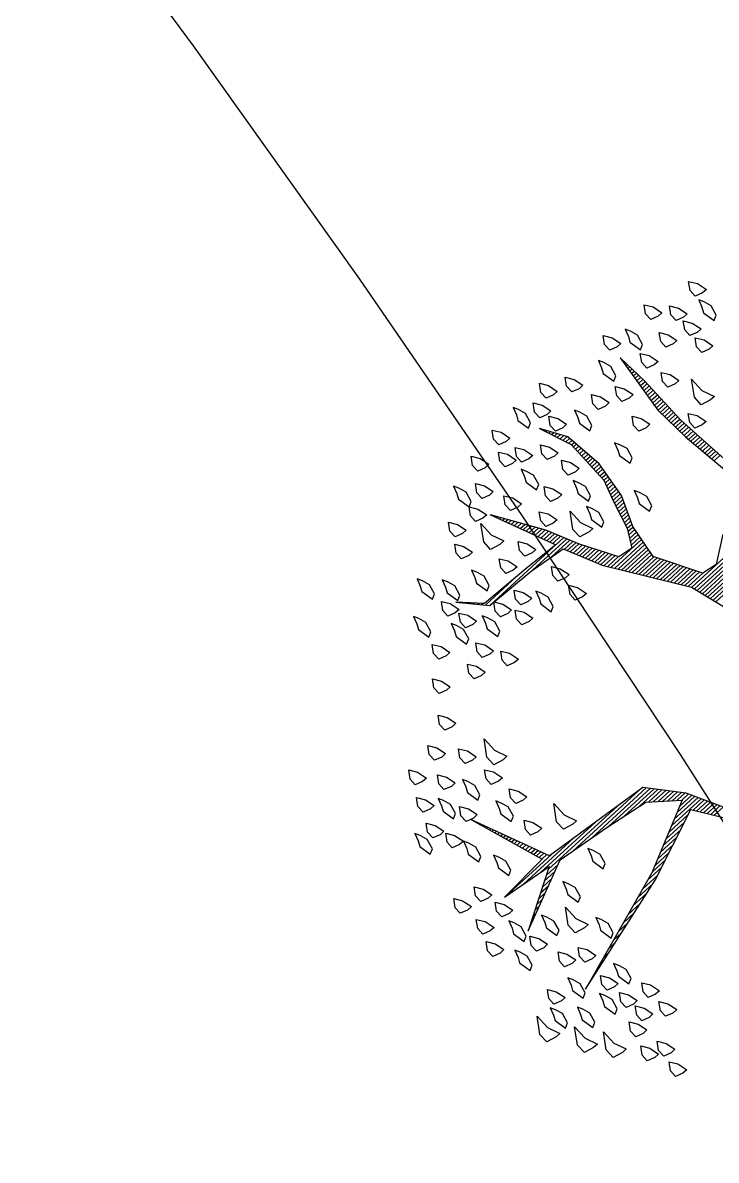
# Model space of a CAD drawing. Header units: metres. Extents: x 2 to 659295185, y -28 to 1124222152.
# Drawn here: x 655000.802 to 655003.311, y 1123173.346 to 1123177.462 of the extents above; entities that cross this region are included whole.
import ezdxf

# ---------------------------------------------------------------- set-up
doc = ezdxf.new("R2010")
doc.units = ezdxf.units.M
doc.header["$MEASUREMENT"] = 0
doc.layers.get('0').update_dxf_attribs({"linetype": 'CONTINUOUS'})
doc.layers.add('Arboles', color=3, linetype='CONTINUOUS')
doc.layers.add('MANZANA', color=30, linetype='CONTINUOUS')

# ---------------------------------------------------------------- blocks, each defined once
blk = doc.blocks.new('*X2402')
at = {"color": 0}
for p, q in [((17.5775, 17.92), (17.578, 17.92)), ((17.5814, 17.91), (17.584, 17.91)), ((17.9333, 17.91), (17.9341, 17.91)), ((17.5852, 17.9), (17.59, 17.9)), ((17.5891, 17.89), (17.596, 17.89)), ((17.5929, 17.88), (17.602, 17.88)), ((17.9297, 17.88), (17.9364, 17.88)), ((17.9309, 17.89), (17.9356, 17.89)), ((17.9321, 17.9), (17.9348, 17.9)), ((17.5967, 17.87), (17.608, 17.87)), ((17.6006, 17.86), (17.614, 17.86)), ((17.6044, 17.85), (17.62, 17.85)), ((17.6083, 17.84), (17.626, 17.84)), ((17.9249, 17.84), (17.9395, 17.84)), ((17.9261, 17.85), (17.9387, 17.85)), ((17.9273, 17.86), (17.9379, 17.86)), ((17.9285, 17.87), (17.9371, 17.87)), ((17.2621, 17.82), (17.2622, 17.82)), ((17.2663, 17.81), (17.2685, 17.81)), ((17.2706, 17.8), (17.2748, 17.8)), ((17.6121, 17.83), (17.6285, 17.83)), ((17.616, 17.82), (17.6298, 17.82)), ((17.6191, 17.81), (17.631, 17.81)), ((17.6191, 17.8), (17.6323, 17.8)), ((17.9201, 17.8), (17.9423, 17.8)), ((17.9213, 17.81), (17.9418, 17.81)), ((17.9225, 17.82), (17.941, 17.82)), ((17.9237, 17.83), (17.9402, 17.83)), ((17.2748, 17.79), (17.2811, 17.79)), ((17.279, 17.78), (17.2874, 17.78)), ((17.2832, 17.77), (17.2937, 17.77)), ((17.2875, 17.76), (17.3001, 17.76)), ((17.6191, 17.79), (17.6335, 17.79)), ((17.6191, 17.78), (17.6348, 17.78)), ((17.6191, 17.77), (17.636, 17.77)), ((17.6191, 17.76), (17.6373, 17.76)), ((17.9153, 17.76), (17.9423, 17.76)), ((17.9165, 17.77), (17.9423, 17.77)), ((17.9177, 17.78), (17.9423, 17.78)), ((17.9189, 17.79), (17.9423, 17.79)), ((17.2917, 17.75), (17.3064, 17.75)), ((17.2959, 17.74), (17.3127, 17.74)), ((17.3002, 17.73), (17.319, 17.73)), ((17.3044, 17.72), (17.3253, 17.72)), ((17.6191, 17.75), (17.6385, 17.75)), ((17.6191, 17.74), (17.6398, 17.74)), ((17.6191, 17.73), (17.641, 17.73)), ((17.6191, 17.72), (17.6423, 17.72)), ((17.9105, 17.72), (17.9423, 17.72)), ((17.9117, 17.73), (17.9423, 17.73)), ((17.9129, 17.74), (17.9423, 17.74)), ((17.9141, 17.75), (17.9423, 17.75)), ((17.3086, 17.71), (17.3316, 17.71)), ((17.3129, 17.7), (17.3379, 17.7)), ((17.3171, 17.69), (17.3443, 17.69)), ((17.6191, 17.71), (17.6435, 17.71)), ((17.6191, 17.7), (17.6445, 17.7)), ((17.6191, 17.69), (17.6431, 17.69)), ((17.9083, 17.7), (17.9423, 17.7)), ((17.909, 17.69), (17.9423, 17.69)), ((17.9093, 17.71), (17.9423, 17.71)), ((16.9852, 17.68), (16.9856, 17.68)), ((16.9942, 17.67), (16.9956, 17.67)), ((17.0032, 17.66), (17.0056, 17.66)), ((17.0122, 17.65), (17.0156, 17.65)), ((17.3213, 17.68), (17.3506, 17.68)), ((17.3256, 17.67), (17.3569, 17.67)), ((17.3298, 17.66), (17.3632, 17.66)), ((17.334, 17.65), (17.368, 17.65)), ((17.619, 17.65), (17.6378, 17.65)), ((17.6191, 17.68), (17.6418, 17.68)), ((17.6191, 17.67), (17.6405, 17.67)), ((17.6191, 17.66), (17.6391, 17.66)), ((17.9097, 17.68), (17.9423, 17.68)), ((17.9103, 17.67), (17.9423, 17.67)), ((17.911, 17.66), (17.9423, 17.66)), ((17.9117, 17.65), (17.9423, 17.65)), ((17.0212, 17.64), (17.0256, 17.64)), ((17.0302, 17.63), (17.0356, 17.63)), ((17.0392, 17.62), (17.0456, 17.62)), ((17.0482, 17.61), (17.1861, 17.61)), ((17.3382, 17.64), (17.3727, 17.64)), ((17.3425, 17.63), (17.3773, 17.63)), ((17.3467, 17.62), (17.3819, 17.62)), ((17.3509, 17.61), (17.3865, 17.61)), ((17.6057, 17.61), (17.6325, 17.61)), ((17.6091, 17.62), (17.6338, 17.62)), ((17.6124, 17.63), (17.6351, 17.63)), ((17.6157, 17.64), (17.6365, 17.64)), ((17.9123, 17.64), (17.9423, 17.64)), ((17.913, 17.63), (17.9423, 17.63)), ((17.9137, 17.62), (17.9428, 17.62)), ((17.9143, 17.61), (17.9438, 17.61)), ((17.0572, 17.6), (17.3444, 17.6)), ((17.2417, 17.59), (17.3957, 17.59)), ((17.3167, 17.58), (17.4003, 17.58)), ((17.3552, 17.6), (17.3911, 17.6)), ((17.3657, 17.57), (17.405, 17.57)), ((17.5926, 17.57), (17.6261, 17.57)), ((17.5957, 17.58), (17.6285, 17.58)), ((17.5991, 17.59), (17.6298, 17.59)), ((17.6024, 17.6), (17.6311, 17.6)), ((17.915, 17.6), (17.9448, 17.6)), ((17.9157, 17.59), (17.9459, 17.59)), ((17.9163, 17.58), (17.9469, 17.58)), ((17.9172, 17.57), (17.9479, 17.57)), ((17.3704, 17.56), (17.4096, 17.56)), ((17.3751, 17.55), (17.4142, 17.55)), ((17.3797, 17.54), (17.4197, 17.54)), ((17.3844, 17.53), (17.4254, 17.53)), ((17.5817, 17.53), (17.6094, 17.53)), ((17.5844, 17.54), (17.6136, 17.54)), ((17.5872, 17.55), (17.6178, 17.55)), ((17.5899, 17.56), (17.6219, 17.56)), ((17.9186, 17.56), (17.949, 17.56)), ((17.9199, 17.55), (17.95, 17.55)), ((17.9212, 17.54), (17.951, 17.54)), ((17.9225, 17.53), (17.9521, 17.53)), ((17.3891, 17.52), (17.4311, 17.52)), ((17.3937, 17.51), (17.4369, 17.51)), ((17.3984, 17.5), (17.4426, 17.5)), ((17.5735, 17.5), (17.5969, 17.5)), ((17.5762, 17.51), (17.6011, 17.51)), ((17.579, 17.52), (17.6053, 17.52)), ((17.9238, 17.52), (17.9531, 17.52)), ((17.9251, 17.51), (17.9541, 17.51)), ((17.9264, 17.5), (17.9552, 17.5)), ((17.4031, 17.49), (17.4483, 17.49)), ((17.4077, 17.48), (17.454, 17.48)), ((17.4124, 17.47), (17.4597, 17.47)), ((17.4171, 17.46), (17.4654, 17.46)), ((17.5566, 17.46), (17.5834, 17.46)), ((17.5623, 17.47), (17.5849, 17.47)), ((17.568, 17.48), (17.5886, 17.48)), ((17.5708, 17.49), (17.5928, 17.49)), ((17.9277, 17.49), (17.9562, 17.49)), ((17.929, 17.48), (17.9572, 17.48)), ((17.9303, 17.47), (17.9583, 17.47)), ((17.9316, 17.46), (17.9593, 17.46)), ((17.4217, 17.45), (17.4711, 17.45)), ((17.4276, 17.44), (17.4769, 17.44)), ((17.4343, 17.43), (17.4826, 17.43)), ((17.441, 17.42), (17.5777, 17.42)), ((17.5394, 17.43), (17.5792, 17.43)), ((17.5452, 17.44), (17.5806, 17.44)), ((17.5509, 17.45), (17.582, 17.45)), ((17.9329, 17.45), (17.9604, 17.45)), ((17.4476, 17.41), (17.5763, 17.41)), ((17.4543, 17.4), (17.5749, 17.4)), ((17.461, 17.39), (17.5734, 17.39)), ((17.4676, 17.38), (17.572, 17.38)), ((17.4743, 17.37), (17.5706, 17.37)), ((17.481, 17.36), (17.5692, 17.36)), ((17.4876, 17.35), (17.5695, 17.35)), ((17.4943, 17.34), (17.5751, 17.34)), ((17.501, 17.33), (17.5807, 17.33)), ((17.5076, 17.32), (17.5862, 17.32)), ((17.5143, 17.31), (17.5918, 17.31)), ((17.521, 17.3), (17.5973, 17.3)), ((17.5276, 17.29), (17.6029, 17.29)), ((17.5343, 17.28), (17.6084, 17.28)), ((17.541, 17.27), (17.614, 17.27)), ((17.5476, 17.26), (17.6195, 17.26)), ((17.5543, 17.25), (17.6251, 17.25)), ((17.561, 17.24), (17.6307, 17.24)), ((17.5676, 17.23), (17.6362, 17.23)), ((17.5743, 17.22), (17.6418, 17.22)), ((17.581, 17.21), (17.6473, 17.21)), ((17.5876, 17.2), (17.6529, 17.2)), ((17.5939, 17.19), (17.7568, 17.19)), ((17.5968, 17.18), (17.7482, 17.18)), ((17.5998, 17.17), (17.7396, 17.17)), ((17.6027, 17.16), (17.731, 17.16)), ((17.6056, 17.15), (17.7225, 17.15)), ((17.6085, 17.14), (17.7189, 17.14)), ((17.6115, 17.13), (17.7161, 17.13)), ((17.6144, 17.12), (17.7134, 17.12)), ((16.5321, 17.11), (16.5325, 17.11)), ((16.5355, 17.1), (16.5367, 17.1)), ((16.5388, 17.09), (16.5409, 17.09)), ((16.5421, 17.08), (16.5451, 17.08)), ((17.6173, 17.11), (17.7107, 17.11)), ((17.6203, 17.1), (17.7079, 17.1)), ((16.5454, 17.07), (16.5493, 17.07)), ((16.5488, 17.06), (16.5535, 17.06)), ((16.5521, 17.05), (16.5577, 17.05)), ((16.5554, 17.04), (16.5619, 17.04)), ((16.5588, 17.03), (16.566, 17.03)), ((16.5621, 17.02), (16.5702, 17.02)), ((16.5654, 17.01), (16.5744, 17.01)), ((16.5688, 17), (16.5786, 17)), ((16.5721, 16.99), (16.5828, 16.99)), ((16.5754, 16.98), (16.587, 16.98)), ((16.5788, 16.97), (16.5912, 16.97)), ((16.5821, 16.96), (16.5954, 16.96)), ((16.5854, 16.95), (16.5996, 16.95)), ((16.5888, 16.94), (16.6038, 16.94)), ((16.5921, 16.93), (16.608, 16.93)), ((16.5954, 16.92), (16.6122, 16.92)), ((16.5988, 16.91), (16.6164, 16.91)), ((16.6021, 16.9), (16.6206, 16.9)), ((16.6054, 16.89), (16.6248, 16.89)), ((16.443, 16.85), (16.6488, 16.85)), ((16.6088, 16.88), (16.629, 16.88)), ((16.6121, 16.87), (16.6331, 16.87)), ((16.6154, 16.86), (16.6373, 16.86)), ((16.513, 16.84), (16.7388, 16.84)), ((16.583, 16.83), (16.8288, 16.83)), ((16.6062, 16.82), (16.9188, 16.82)), ((16.5355, 16.78), (16.5722, 16.78)), ((16.5531, 16.79), (16.5956, 16.79)), ((16.5708, 16.8), (16.6189, 16.8)), ((16.5885, 16.81), (16.6422, 16.81)), ((16.7083, 16.81), (17.0088, 16.81)), ((16.7816, 16.8), (17.0309, 16.8)), ((16.8532, 16.79), (17.0394, 16.79)), ((16.9132, 16.78), (17.0478, 16.78)), ((16.4647, 16.74), (16.4789, 16.74)), ((16.4824, 16.75), (16.5022, 16.75)), ((16.5001, 16.76), (16.5256, 16.76)), ((16.5178, 16.77), (16.5489, 16.77)), ((16.9732, 16.77), (17.0563, 16.77)), ((17.0054, 16.76), (17.0647, 16.76)), ((17.0177, 16.75), (17.0732, 16.75)), ((17.0299, 16.74), (17.0817, 16.74)), ((16.4293, 16.72), (16.4322, 16.72)), ((16.447, 16.73), (16.4556, 16.73)), ((17.0421, 16.73), (17.0901, 16.73)), ((17.0543, 16.72), (17.0986, 16.72)), ((17.0665, 16.71), (17.1071, 16.71)), ((17.0788, 16.7), (17.1155, 16.7)), ((17.0288, 16.66), (17.1363, 16.66)), ((17.0504, 16.67), (17.1313, 16.67)), ((17.0719, 16.68), (17.1263, 16.68)), ((17.091, 16.69), (17.1213, 16.69)), ((16.9642, 16.63), (17.0477, 16.63)), ((16.9858, 16.64), (17.0741, 16.64)), ((17.0073, 16.65), (17.1413, 16.65)), ((17.0964, 16.64), (17.1463, 16.64)), ((17.1031, 16.63), (17.1513, 16.63)), ((16.8781, 16.59), (16.9423, 16.59)), ((16.8996, 16.6), (16.9686, 16.6)), ((16.9211, 16.61), (16.995, 16.61)), ((16.9427, 16.62), (17.0214, 16.62)), ((17.1097, 16.62), (17.1563, 16.62)), ((17.1164, 16.61), (17.1613, 16.61)), ((17.1231, 16.6), (17.1663, 16.6)), ((17.1297, 16.59), (17.1713, 16.59)), ((16.764, 16.55), (16.8332, 16.55)), ((16.7953, 16.56), (16.8632, 16.56)), ((16.8265, 16.57), (16.8895, 16.57)), ((16.8565, 16.58), (16.9159, 16.58)), ((17.1364, 16.58), (17.1763, 16.58)), ((16.639, 16.51), (16.6824, 16.51)), ((16.6703, 16.52), (16.7201, 16.52)), ((16.7015, 16.53), (16.7578, 16.53)), ((16.7328, 16.54), (16.7955, 16.54)), ((16.514, 16.47), (16.5317, 16.47)), ((16.5453, 16.48), (16.5693, 16.48)), ((16.5765, 16.49), (16.607, 16.49)), ((16.6078, 16.5), (16.6447, 16.5)), ((16.4515, 16.45), (16.4563, 16.45)), ((16.4828, 16.46), (16.494, 16.46))]:
    blk.add_line(p, q, dxfattribs=at)
blk = doc.blocks.new('ARBUSTO6')
at = {"layer": 'Arboles'}
for points in [[(-0.2769, 1.4579), (-0.3024, 1.4664), (-0.3024, 1.492), (-0.2854, 1.5175), (-0.2684, 1.492), (-0.2599, 1.4579)], [(-0.1919, 1.5005), (-0.2004, 1.4834), (-0.1919, 1.4409), (-0.1748, 1.4494), (-0.1663, 1.4834), (-0.1748, 1.509), (-0.1833, 1.526)], [(-0.0558, 1.4664), (-0.0813, 1.4749), (-0.0813, 1.5005), (-0.0643, 1.526), (-0.0473, 1.5005), (-0.0388, 1.4664)], [(-0.3874, 1.4409), (-0.413, 1.4494), (-0.413, 1.4749), (-0.3959, 1.5005), (-0.3789, 1.4749), (-0.3704, 1.4409)], [(-0.1153, 1.4324), (-0.1408, 1.4409), (-0.1408, 1.4664), (-0.1238, 1.492), (-0.1068, 1.4664), (-0.0983, 1.4324)], [(0.0207, 1.4239), (-0.0048, 1.4324), (-0.0048, 1.4579), (0.0122, 1.4834), (0.0293, 1.4579), (0.0378, 1.4239)], [(0.2078, 1.4409), (0.1823, 1.4494), (0.1823, 1.4749), (0.1993, 1.5005), (0.2163, 1.4749), (0.2248, 1.4409)], [(0.3779, 1.4239), (0.3524, 1.4324), (0.3524, 1.4579), (0.3694, 1.4834), (0.3864, 1.4579), (0.3949, 1.4239)], [(-0.515, 1.4409), (-0.5235, 1.4239), (-0.515, 1.3814), (-0.498, 1.3899), (-0.4895, 1.4239), (-0.498, 1.4494), (-0.5065, 1.4664)], [(-0.3109, 1.3899), (-0.3364, 1.3984), (-0.3364, 1.4239), (-0.3194, 1.4494), (-0.3024, 1.4239), (-0.2939, 1.3899)], [(0.1228, 1.4239), (0.1143, 1.4069), (0.1228, 1.3644), (0.1398, 1.3729), (0.1483, 1.4069), (0.1398, 1.4324), (0.1313, 1.4494)], [(0.2589, 1.4409), (0.2504, 1.4239), (0.2589, 1.3814), (0.2759, 1.3899), (0.2844, 1.4239), (0.2759, 1.4494), (0.2674, 1.4664)], [(0.5395, 1.3814), (0.514, 1.3899), (0.514, 1.4154), (0.531, 1.4409), (0.548, 1.4154), (0.5565, 1.3814)], [(-0.4385, 1.3644), (-0.464, 1.3729), (-0.464, 1.3984), (-0.447, 1.4239), (-0.43, 1.3984), (-0.4215, 1.3644)], [(-0.2599, 1.3644), (-0.2854, 1.3729), (-0.2854, 1.3984), (-0.2684, 1.4239), (-0.2514, 1.3984), (-0.2429, 1.3644)], [(-0.1068, 1.3644), (-0.1323, 1.3729), (-0.1323, 1.3984), (-0.1153, 1.4239), (-0.0983, 1.3984), (-0.0898, 1.3644)], [(0.4374, 1.3644), (0.4119, 1.3729), (0.4119, 1.3984), (0.4289, 1.4239), (0.4459, 1.3984), (0.4544, 1.3644)], [(-0.5915, 1.3304), (-0.617, 1.3389), (-0.617, 1.3644), (-0.6, 1.3899), (-0.583, 1.3644), (-0.5745, 1.3304)], [(-0.5065, 1.3219), (-0.532, 1.3304), (-0.532, 1.3559), (-0.515, 1.3814), (-0.498, 1.3559), (-0.4895, 1.3219)], [(-0.1919, 1.3134), (-0.2174, 1.3219), (-0.2174, 1.3474), (-0.2004, 1.3729), (-0.1833, 1.3474), (-0.1748, 1.3134)], [(-0.0473, 1.3559), (-0.0558, 1.3389), (-0.0473, 1.2964), (-0.0303, 1.3049), (-0.0218, 1.3389), (-0.0303, 1.3644), (-0.0388, 1.3814)], [(0.0463, 1.3219), (0.0207, 1.3304), (0.0207, 1.3559), (0.0378, 1.3814), (0.0548, 1.3559), (0.0633, 1.3219)], [(0.2589, 1.3134), (0.2333, 1.3219), (0.2333, 1.3474), (0.2504, 1.3729), (0.2674, 1.3474), (0.2759, 1.3134)], [(0.3524, 1.3219), (0.3269, 1.3304), (0.3269, 1.3559), (0.3439, 1.3814), (0.3609, 1.3559), (0.3694, 1.3219)], [(0.5055, 1.3474), (0.497, 1.3304), (0.5055, 1.2879), (0.5225, 1.2964), (0.531, 1.3304), (0.5225, 1.3559), (0.514, 1.3729)], [(-0.3959, 1.2708), (-0.4215, 1.2793), (-0.4215, 1.3049), (-0.4044, 1.3304), (-0.3874, 1.3049), (-0.3789, 1.2708)], [(-0.3109, 1.3304), (-0.3194, 1.3134), (-0.3109, 1.2708), (-0.2939, 1.2793), (-0.2854, 1.3134), (-0.2939, 1.3389), (-0.3024, 1.3559)], [(0.1228, 1.2879), (0.0973, 1.2964), (0.0973, 1.3219), (0.1143, 1.3474), (0.1313, 1.3219), (0.1398, 1.2879)], [(0.4374, 1.2964), (0.4119, 1.3049), (0.4119, 1.3304), (0.4289, 1.3559), (0.4459, 1.3304), (0.4544, 1.2964)], [(-0.8126, 1.2964), (-0.8211, 1.2793), (-0.8126, 1.2368), (-0.7956, 1.2453), (-0.7871, 1.2793), (-0.7956, 1.3049), (-0.8041, 1.3219)], [(-0.6256, 1.2623), (-0.6511, 1.2708), (-0.6511, 1.2964), (-0.6341, 1.3219), (-0.617, 1.2964), (-0.6085, 1.2623)], [(-0.5235, 1.2198), (-0.5575, 1.2283), (-0.5575, 1.2623), (-0.5235, 1.3134), (-0.5235, 1.2623), (-0.5065, 1.2198)], [(-0.1748, 1.2283), (-0.2004, 1.2368), (-0.2004, 1.2623), (-0.1833, 1.2879), (-0.1663, 1.2623), (-0.1578, 1.2283)], [(0.4289, 1.2283), (0.4034, 1.2368), (0.4034, 1.2623), (0.4204, 1.2879), (0.4374, 1.2623), (0.4459, 1.2283)], [(-0.7531, 1.2368), (-0.7616, 1.2198), (-0.7531, 1.1773), (-0.7361, 1.1858), (-0.7276, 1.2198), (-0.7361, 1.2453), (-0.7446, 1.2623)], [(-0.2769, 1.2028), (-0.3024, 1.2113), (-0.3024, 1.2368), (-0.2854, 1.2623), (-0.2684, 1.2368), (-0.2599, 1.2028)], [(0.2674, 1.2198), (0.2418, 1.2283), (0.2418, 1.2538), (0.2589, 1.2793), (0.2759, 1.2538), (0.2844, 1.2198)], [(-0.9062, 1.2113), (-0.9147, 1.1943), (-0.9062, 1.1518), (-0.8892, 1.1603), (-0.8807, 1.1943), (-0.8892, 1.2198), (-0.8977, 1.2368)], [(-0.6596, 1.1943), (-0.6681, 1.1773), (-0.6596, 1.1348), (-0.6426, 1.1433), (-0.6341, 1.1773), (-0.6426, 1.2028), (-0.6511, 1.2198)], [(0.0973, 1.1773), (0.0718, 1.1858), (0.0718, 1.2113), (0.0888, 1.2368), (0.1058, 1.2113), (0.1143, 1.1773)], [(-0.7871, 1.1518), (-0.8126, 1.1603), (-0.8126, 1.1858), (-0.7956, 1.2113), (-0.7786, 1.1858), (-0.7701, 1.1518)], [(-0.549, 1.1263), (-0.5745, 1.1348), (-0.5745, 1.1603), (-0.5575, 1.1858), (-0.5405, 1.1603), (-0.532, 1.1263)], [(-0.464, 1.1263), (-0.4895, 1.1348), (-0.4895, 1.1603), (-0.4725, 1.1858), (-0.4555, 1.1603), (-0.447, 1.1263)], [(-0.3449, 1.1518), (-0.3704, 1.1603), (-0.3704, 1.1858), (-0.3534, 1.2113), (-0.3364, 1.1858), (-0.3279, 1.1518)], [(-0.2089, 1.1858), (-0.2174, 1.1688), (-0.2089, 1.1263), (-0.1919, 1.1348), (-0.1833, 1.1688), (-0.1919, 1.1943), (-0.2004, 1.2113)], [(-0.0218, 1.1858), (-0.0303, 1.1688), (-0.0218, 1.1263), (-0.0048, 1.1348), (0.0037, 1.1688), (-0.0048, 1.1943), (-0.0133, 1.2113)], [(0.3184, 1.1008), (0.2844, 1.1093), (0.2844, 1.1433), (0.3184, 1.1943), (0.3184, 1.1433), (0.3354, 1.1008)], [(-0.7701, 1.0838), (-0.7956, 1.0923), (-0.7956, 1.1178), (-0.7786, 1.1433), (-0.7616, 1.1178), (-0.7531, 1.0838)], [(-0.2769, 1.0497), (-0.3109, 1.0582), (-0.3109, 1.0923), (-0.2769, 1.1433), (-0.2769, 1.0923), (-0.2599, 1.0497)], [(-0.9062, 1.0667), (-0.9317, 1.0753), (-0.9317, 1.1008), (-0.9147, 1.1263), (-0.8977, 1.1008), (-0.8892, 1.0667)], [(-0.8296, 1.1093), (-0.8381, 1.0923), (-0.8296, 1.0497), (-0.8126, 1.0582), (-0.8041, 1.0923), (-0.8126, 1.1178), (-0.8211, 1.1348)], [(-0.2344, 1.0923), (-0.2429, 1.0753), (-0.2344, 1.0327), (-0.2174, 1.0412), (-0.2089, 1.0753), (-0.2174, 1.1008), (-0.2259, 1.1178)], [(0.2418, 1.0582), (0.2163, 1.0667), (0.2163, 1.0923), (0.2333, 1.1178), (0.2504, 1.0923), (0.2589, 1.0582)], [(-0.7361, 1.0582), (-0.7446, 1.0412), (-0.7361, 0.9987), (-0.7191, 1.0072), (-0.7106, 1.0412), (-0.7191, 1.0667), (-0.7276, 1.0838)], [(-0.6596, 1.0327), (-0.6851, 1.0412), (-0.6851, 1.0667), (-0.6681, 1.0923), (-0.6511, 1.0667), (-0.6426, 1.0327)], [(-0.583, 1.0157), (-0.6085, 1.0242), (-0.6085, 1.0497), (-0.5915, 1.0753), (-0.5745, 1.0497), (-0.566, 1.0157)], [(-0.9827, 0.9817), (-1.0082, 0.9902), (-1.0082, 1.0157), (-0.9912, 1.0412), (-0.9742, 1.0157), (-0.9657, 0.9817)], [(-0.7956, 0.9732), (-0.8211, 0.9817), (-0.8211, 1.0072), (-0.8041, 1.0327), (-0.7871, 1.0072), (-0.7786, 0.9732)], [(-0.6256, 0.9647), (-0.6511, 0.9732), (-0.6511, 0.9987), (-0.6341, 1.0242), (-0.617, 0.9987), (-0.6085, 0.9647)], [(-0.549, 0.9987), (-0.5575, 0.9817), (-0.549, 0.9392), (-0.532, 0.9477), (-0.5235, 0.9817), (-0.532, 1.0072), (-0.5405, 1.0242)], [(-0.4385, 0.9902), (-0.464, 0.9987), (-0.464, 1.0242), (-0.447, 1.0497), (-0.43, 1.0242), (-0.4215, 0.9902)], [(-0.0813, 1.0242), (-0.0898, 1.0072), (-0.0813, 0.9647), (-0.0643, 0.9732), (-0.0558, 1.0072), (-0.0643, 1.0327), (-0.0728, 1.0497)], [(-0.8637, 0.9392), (-0.8892, 0.9477), (-0.8892, 0.9732), (-0.8722, 0.9987), (-0.8552, 0.9732), (-0.8467, 0.9392)], [(-0.7531, 0.8967), (-0.7786, 0.9052), (-0.7786, 0.9307), (-0.7616, 0.9562), (-0.7446, 0.9307), (-0.7361, 0.8967)], [(-0.4385, 0.9052), (-0.464, 0.9137), (-0.464, 0.9392), (-0.447, 0.9647), (-0.43, 0.9392), (-0.4215, 0.9052)], [(-1.0507, 0.8797), (-1.0763, 0.8882), (-1.0763, 0.9137), (-1.0593, 0.9392), (-1.0422, 0.9137), (-1.0337, 0.8797)], [(-1.2463, 0.8116), (-1.2718, 0.8201), (-1.2718, 0.8456), (-1.2548, 0.8712), (-1.2378, 0.8456), (-1.2293, 0.8116)], [(-1.1443, 0.8286), (-1.1698, 0.8371), (-1.1698, 0.8626), (-1.1528, 0.8882), (-1.1358, 0.8626), (-1.1273, 0.8286)], [(-1.0763, 0.7521), (-1.1018, 0.7606), (-1.1018, 0.7861), (-1.0848, 0.8116), (-1.0678, 0.7861), (-1.0593, 0.7521)], [(-1.2889, 0.7266), (-1.3144, 0.7351), (-1.3144, 0.7606), (-1.2974, 0.7861), (-1.2804, 0.7606), (-1.2718, 0.7266)], [(-1.1868, 0.7351), (-1.2123, 0.7436), (-1.2123, 0.7691), (-1.1953, 0.7946), (-1.1783, 0.7691), (-1.1698, 0.7351)], [(-0.9997, 0.6841), (-1.0337, 0.6926), (-1.0337, 0.7266), (-0.9997, 0.7776), (-0.9997, 0.7266), (-0.9827, 0.6841)], [(-1.2548, 0.7096), (-1.2633, 0.6926), (-1.2548, 0.65), (-1.2378, 0.6586), (-1.2293, 0.6926), (-1.2378, 0.7181), (-1.2463, 0.7351)], [(-1.1528, 0.7011), (-1.1613, 0.6841), (-1.1528, 0.6415), (-1.1358, 0.65), (-1.1273, 0.6841), (-1.1358, 0.7096), (-1.1443, 0.7266)], [(-1.3909, 0.6756), (-1.3994, 0.6586), (-1.3909, 0.616), (-1.3739, 0.6245), (-1.3654, 0.6586), (-1.3739, 0.6841), (-1.3824, 0.7011)], [(-1.3229, 0.6415), (-1.3484, 0.65), (-1.3484, 0.6756), (-1.3314, 0.7011), (-1.3144, 0.6756), (-1.3059, 0.6415)], [(-1.0593, 0.6415), (-1.0848, 0.65), (-1.0848, 0.6756), (-1.0678, 0.7011), (-1.0507, 0.6756), (-1.0422, 0.6415)], [(-1.2038, 0.6075), (-1.2293, 0.616), (-1.2293, 0.6415), (-1.2123, 0.6671), (-1.1953, 0.6415), (-1.1868, 0.6075)], [(-1.2974, 0.5735), (-1.3229, 0.582), (-1.3229, 0.6075), (-1.3059, 0.633), (-1.2889, 0.6075), (-1.2804, 0.5735)], [(-1.2889, 0.548), (-1.2974, 0.531), (-1.2889, 0.4885), (-1.2718, 0.497), (-1.2633, 0.531), (-1.2718, 0.5565), (-1.2804, 0.5735)], [(-1.1188, 0.5735), (-1.1273, 0.5565), (-1.1188, 0.514), (-1.1018, 0.5225), (-1.0933, 0.5565), (-1.1018, 0.582), (-1.1103, 0.599)], [(-1.0422, 0.5395), (-1.0678, 0.548), (-1.0678, 0.5735), (-1.0507, 0.599), (-1.0337, 0.5735), (-1.0252, 0.5395)], [(-1.4249, 0.3949), (-1.4504, 0.4034), (-1.4504, 0.4289), (-1.4334, 0.4545), (-1.4164, 0.4289), (-1.4079, 0.3949)], [(-1.2463, 0.4459), (-1.2548, 0.4289), (-1.2463, 0.3864), (-1.2293, 0.3949), (-1.2208, 0.4289), (-1.2293, 0.4545), (-1.2378, 0.4715)], [(-1.0763, 0.4289), (-1.1018, 0.4374), (-1.1018, 0.463), (-1.0848, 0.4885), (-1.0678, 0.463), (-1.0593, 0.4289)], [(-0.9742, 0.3694), (-1.0082, 0.3779), (-1.0082, 0.4119), (-0.9742, 0.463), (-0.9742, 0.4119), (-0.9572, 0.3694)], [(-1.3484, 0.3779), (-1.3739, 0.3864), (-1.3739, 0.4119), (-1.3569, 0.4374), (-1.3399, 0.4119), (-1.3314, 0.3779)], [(-1.4164, 0.2929), (-1.4419, 0.3014), (-1.4419, 0.3269), (-1.4249, 0.3524), (-1.4079, 0.3269), (-1.3994, 0.2929)], [(-1.3314, 0.2929), (-1.3569, 0.3014), (-1.3569, 0.3269), (-1.3399, 0.3524), (-1.3229, 0.3269), (-1.3144, 0.2929)], [(-1.4419, 0.2163), (-1.4674, 0.2248), (-1.4674, 0.2504), (-1.4504, 0.2759), (-1.4334, 0.2504), (-1.4249, 0.2163)], [(-1.3569, 0.2504), (-1.3654, 0.2333), (-1.3569, 0.1908), (-1.3399, 0.1993), (-1.3314, 0.2333), (-1.3399, 0.2589), (-1.3484, 0.2759)], [(-0.9997, 0.2504), (-1.0082, 0.2333), (-0.9997, 0.1908), (-0.9827, 0.1993), (-0.9742, 0.2333), (-0.9827, 0.2589), (-0.9912, 0.2759)], [(-1.1358, 0.2248), (-1.1443, 0.2078), (-1.1358, 0.1653), (-1.1188, 0.1738), (-1.1103, 0.2078), (-1.1188, 0.2333), (-1.1273, 0.2504)], [(-1.4079, 0.1653), (-1.4164, 0.1483), (-1.4079, 0.1058), (-1.3909, 0.1143), (-1.3824, 0.1483), (-1.3909, 0.1738), (-1.3994, 0.1908)], [(-1.3229, 0.1313), (-1.3484, 0.1398), (-1.3484, 0.1653), (-1.3314, 0.1908), (-1.3144, 0.1653), (-1.3059, 0.1313)], [(-1.2633, 0.1908), (-1.2718, 0.1738), (-1.2633, 0.1313), (-1.2463, 0.1398), (-1.2378, 0.1738), (-1.2463, 0.1993), (-1.2548, 0.2163)], [(-1.1783, 0.0888), (-1.2123, 0.0973), (-1.2123, 0.1313), (-1.1783, 0.1823), (-1.1783, 0.1313), (-1.1613, 0.0888)], [(-1.2889, 0.0292), (-1.3144, 0.0378), (-1.3144, 0.0633), (-1.2974, 0.0888), (-1.2804, 0.0633), (-1.2718, 0.0292)], [(-1.1358, 0.0633), (-1.1443, 0.0463), (-1.1358, 0.0037), (-1.1188, 0.0122), (-1.1103, 0.0463), (-1.1188, 0.0718), (-1.1273, 0.0888)], [(-1.2293, -0.0048), (-1.2548, 0.0037), (-1.2548, 0.0292), (-1.2378, 0.0548), (-1.2208, 0.0292), (-1.2123, -0.0048)], [(-1.3994, -0.0388), (-1.4249, -0.0303), (-1.4249, -0.0048), (-1.4079, 0.0207), (-1.3909, -0.0048), (-1.3824, -0.0388)], [(-1.3399, -0.0218), (-1.3484, -0.0388), (-1.3399, -0.0813), (-1.3229, -0.0728), (-1.3144, -0.0388), (-1.3229, -0.0133), (-1.3314, 0.0037)], [(-1.493, -0.1153), (-1.527, -0.1068), (-1.527, -0.0728), (-1.493, -0.0218), (-1.493, -0.0728), (-1.4759, -0.1153)], [(-1.4504, -0.0558), (-1.4589, -0.0728), (-1.4504, -0.1153), (-1.4334, -0.1068), (-1.4249, -0.0728), (-1.4334, -0.0473), (-1.4419, -0.0303)], [(-1.2378, -0.1238), (-1.2633, -0.1153), (-1.2633, -0.0898), (-1.2463, -0.0643), (-1.2293, -0.0898), (-1.2208, -0.1238)], [(-1.1953, -0.0898), (-1.2038, -0.1068), (-1.1953, -0.1493), (-1.1783, -0.1408), (-1.1698, -0.1068), (-1.1783, -0.0813), (-1.1868, -0.0643)], [(-1.3824, -0.1153), (-1.3909, -0.1323), (-1.3824, -0.1748), (-1.3654, -0.1663), (-1.3569, -0.1323), (-1.3654, -0.1068), (-1.3739, -0.0898)], [(-1.2974, -0.1323), (-1.3059, -0.1493), (-1.2974, -0.1919), (-1.2804, -0.1834), (-1.2718, -0.1493), (-1.2804, -0.1238), (-1.2889, -0.1068)], [(-1.4249, -0.2259), (-1.4589, -0.2174), (-1.4589, -0.1834), (-1.4249, -0.1323), (-1.4249, -0.1834), (-1.4079, -0.2259)], [(-1.2293, -0.2089), (-1.2548, -0.2004), (-1.2548, -0.1748), (-1.2378, -0.1493), (-1.2208, -0.1748), (-1.2123, -0.2089)], [(-1.1528, -0.2344), (-1.1783, -0.2259), (-1.1783, -0.2004), (-1.1613, -0.1748), (-1.1443, -0.2004), (-1.1358, -0.2344)], [(-1.3654, -0.3024), (-1.3994, -0.2939), (-1.3994, -0.2599), (-1.3654, -0.2089), (-1.3654, -0.2599), (-1.3484, -0.3024)], [(-1.2208, -0.2769), (-1.2463, -0.2684), (-1.2463, -0.2429), (-1.2293, -0.2174), (-1.2123, -0.2429), (-1.2038, -0.2769)], [(-1.2718, -0.3024), (-1.2974, -0.2939), (-1.2974, -0.2684), (-1.2804, -0.2429), (-1.2633, -0.2684), (-1.2548, -0.3024)], [(-1.1528, -0.3194), (-1.1783, -0.3109), (-1.1783, -0.2854), (-1.1613, -0.2599), (-1.1443, -0.2854), (-1.1358, -0.3194)], [(-1.2974, -0.3875), (-1.3229, -0.3789), (-1.3229, -0.3534), (-1.3059, -0.3279), (-1.2889, -0.3534), (-1.2804, -0.3875)], [(-1.2463, -0.413), (-1.2718, -0.4045), (-1.2718, -0.3789), (-1.2548, -0.3534), (-1.2378, -0.3789), (-1.2293, -0.413)], [(-1.2633, -0.4895), (-1.2889, -0.481), (-1.2889, -0.4555), (-1.2718, -0.43), (-1.2548, -0.4555), (-1.2463, -0.4895)]]:
    blk.add_lwpolyline(points, close=True, dxfattribs=at)
at = {"layer": 'Arboles', "color": 7}
for points in [[(-0.5575, 0.0548), (-0.6256, 0.1908), (-0.7191, 0.3014), (-1.1018, 0.3439), (-1.2123, 0.6075), (-1.1273, 0.3524), (-1.3059, 0.3439), (-1.1273, 0.3184), (-1.3229, 0.2078), (-1.0848, 0.3099), (-0.8977, 0.2844), (-0.7446, 0.2589), (-0.6511, 0.1823), (-0.8892, 0.0718), (-1.3144, -0.0643), (-0.8977, 0.0463), (-0.6511, 0.1398), (-0.566, 0.0122)], [(0.2248, 0.8712), (0.1993, 1.1178), (0.1993, 1.2964), (0.1908, 1.4069), (0.1653, 1.1943), (0.1738, 1.0667), (0.1993, 0.8712)], [(0.0463, 0.7436), (-0.0388, 0.6841), (-0.0898, 0.6926), (-0.1748, 0.8456), (-0.1578, 0.9647), (-0.1153, 1.0667), (-0.0983, 1.1943), (-0.1153, 1.3304), (-0.1663, 1.4154), (-0.1238, 1.3049), (-0.1238, 1.1433), (-0.1493, 1.0667), (-0.1748, 0.9732), (-0.2089, 0.9137), (-0.2599, 0.9222), (-0.3279, 1.0412), (-0.3789, 1.1518), (-0.481, 1.3134), (-0.3874, 1.0923), (-0.5065, 1.1008), (-0.6936, 1.1093), (-0.7616, 1.1773), (-0.6851, 1.0923), (-0.5065, 1.0838), (-0.3789, 1.0667), (-0.3194, 0.9392), (-0.1493, 0.6841), (-0.0473, 0.3354)]]:
    blk.add_lwpolyline(points, dxfattribs=at)
at = {"layer": 'Arboles'}
blk.add_blockref('*X2402', (-17.7429, -16.5069), dxfattribs=at)

msp = doc.modelspace()

# ---------------------------------------------------------------- linework, layer by layer
at = {"layer": 'MANZANA'}
msp.add_lwpolyline([(655008.4444, 1123164.7053), (655008.0474, 1123165.6639), (655007.6336, 1123166.6154), (655007.2034, 1123167.5596), (655006.7567, 1123168.4961), (655006.2937, 1123169.4246), (655005.8146, 1123170.345), (655005.3195, 1123171.2568), (655004.8086, 1123172.1599), (655004.282, 1123173.0539), (655003.7399, 1123173.9386), (655003.1824, 1123174.8137), (655002.6097, 1123175.6789), (655002.022, 1123176.534), (655001.4195, 1123177.3787), (655000.8023, 1123178.2128)], dxfattribs=at)

# ---------------------------------------------------------------- block references
at = {"layer": 'Arboles', "xscale": 1.086989629170239, "yscale": 1.086989629170239, "zscale": 1.086989629170239, "rotation": 42.49660342024684}
msp.add_blockref('ARBUSTO6', (655003.8439, 1123174.9814), dxfattribs=at)

doc.saveas('drawing.dxf')
